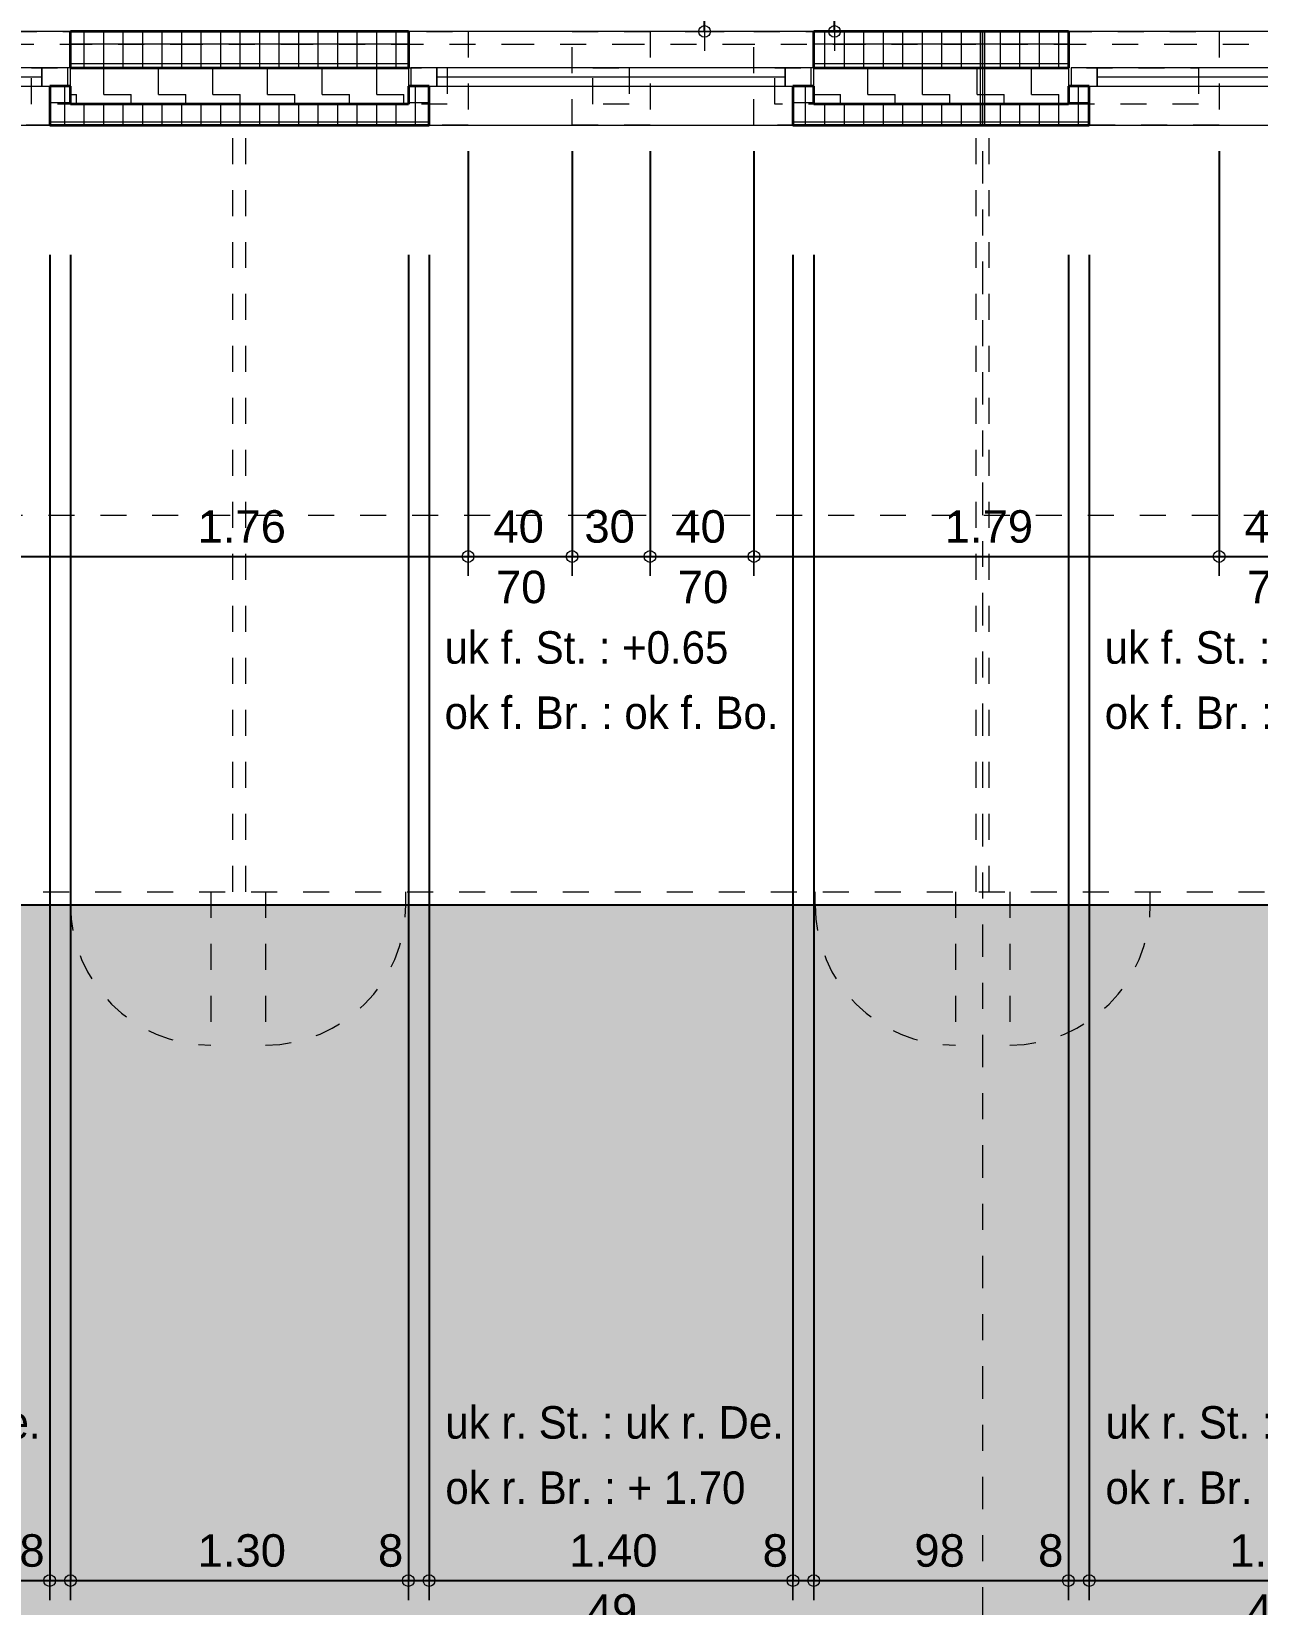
# Model space of a CAD drawing. Header units: metres. Extents: x -117 to -12, y 122 to 163.
# Drawn here: x -63.8 to -59.09, y 129.75 to 135.8 of the extents above; entities that cross this region are included whole.
import ezdxf

# ---------------------------------------------------------------- set-up
doc = ezdxf.new("R2010")
doc.units = ezdxf.units.M
doc.header["$PDMODE"] = 65
for name, pattern in [('AUSGEZOGEN', [0]), ('GETRENNT2_S10', [0.255, 0.125, -0.065, 0, -0.065]), ('PHANTOM2_S8', [0.13, 0.05, -0.04, 0, -0.04]), ('PUNKT2_S9', [0.175, 0.075, -0.05, 0, -0.05]), ('STRICHLINIE2_S3', [0.125, 0.075, -0.05]), ('STRICHLINIE_S4', [0.165, 0.125, -0.04]), ('VERDECKT2_S2', [0.09, 0.05, -0.04])]:
    doc.linetypes.add(name, pattern=pattern)
doc.layers.add('XR$1$_3807', color=7, linetype='Continuous')
for name, color, linetype, lineweight in [('XR$1$Bauachsen_grob', 7, 'GETRENNT2_S10', 13), ('XR$1$Bauherr', 203, 'VERDECKT2_S2', 13), ('XR$1$Beton_verdeckt_vorne', 7, 'STRICHLINIE2_S3', 13), ('XR$1$Daemmung', 7, 'AUSGEZOGEN', 18), ('XR$1$Fenster', 7, 'AUSGEZOGEN', 18), ('XR$1$Fensterbruestung', 7, 'AUSGEZOGEN', 25), ('XR$1$Gartenanlagen', 117, 'STRICHLINIE_S4', 13), ('XR$1$Hilfskonstruktion', 5, 'VERDECKT2_S2', 13), ('XR$1$Strasse__Wege', 117, 'AUSGEZOGEN', 25), ('XR$1$Text_Koten', 7, 'AUSGEZOGEN', 25), ('XR$1$Wand_Fertigelement', 7, 'AUSGEZOGEN', 35), ('XR$1$Werkplan-_Ausfuehrungsmasse', 7, 'AUSGEZOGEN', 13)]:
    doc.layers.add(name, color=color, linetype=linetype, lineweight=lineweight)
doc.styles.add('ARIAL', font='ARIAL.TTF')
doc.dimstyles.new('_DIMSTYLE_10', dxfattribs={"dimtxt": 0.125, "dimasz": 0.15, "dimexe": 0, "dimexo": 0, "dimgap": 0.0625, "dimtad": 2, "dimdec": 1, "dimlfac": 100, "dimrnd": 0.5, "dimzin": 4, "dimdsep": 46, "dimtxsty": 'ARIAL', "dimblk1": 'ALL_ML_KREIS', "dimblk2": 'ALL_ML_KREIS', "dimsah": 1, "dimcen": 0, "dimclrd": 256, "dimclre": 256, "dimclrt": 256, "dimadec": 0, "dimazin": 0, "dimtfac": 1, "dimtdec": 0, "dimtix": 1, "dimtmove": 2, "dimatfit": 3, "dimfxl": 0, "dimtvp": 1.2, "dimtzin": 0, "dimlwd": 0, "dimlwe": -1, "dimarcsym": 0})
doc.dimstyles.new('_DIMSTYLE_12', dxfattribs={"dimtxt": 0.125, "dimasz": 0.15, "dimexe": 0, "dimexo": 0, "dimgap": 0.0625, "dimtad": 2, "dimrnd": 0.005, "dimzin": 4, "dimdsep": 46, "dimtxsty": 'ARIAL', "dimblk1": 'ALL_ML_KREIS', "dimblk2": 'ALL_ML_KREIS', "dimsah": 1, "dimcen": 0, "dimclrd": 256, "dimclre": 256, "dimclrt": 256, "dimadec": 0, "dimazin": 0, "dimtfac": 1, "dimtdec": 0, "dimtix": 1, "dimtmove": 2, "dimatfit": 3, "dimfxl": 0, "dimtzin": 0, "dimlwd": 0, "dimlwe": -1, "dimarcsym": 0})
doc.dimstyles.new('_DIMSTYLE_14', dxfattribs={"dimtxt": 0.125, "dimasz": 0.15, "dimexe": 0, "dimexo": 0, "dimgap": 0.0625, "dimtad": 2, "dimdec": 1, "dimlfac": 100, "dimrnd": 0.5, "dimzin": 4, "dimdsep": 46, "dimtxsty": 'ARIAL', "dimblk1": 'ALL_ML_KREIS', "dimblk2": 'ALL_ML_KREIS', "dimsah": 1, "dimcen": 0, "dimclrd": 256, "dimclre": 256, "dimclrt": 256, "dimadec": 0, "dimazin": 0, "dimtfac": 1, "dimtdec": 0, "dimtix": 1, "dimtmove": 2, "dimatfit": 3, "dimfxl": 0, "dimtzin": 0, "dimlwd": 0, "dimlwe": -1, "dimarcsym": 0})
pattern_1 = [(0, (0, 0), (0, 0.075), []), (90, (0, 0), (-0.075, 5e-18), [])]
pattern_2 = [(0, (0.21, 0.21), (0.105, 0.105), [0.105, -0.105]), (90, (0.21, 0.21), (-0.105, 0.105), [0.105, -0.105])]

# ---------------------------------------------------------------- blocks, each defined once
blk = doc.blocks.new('COMPLEXOBJECT_2')
at = {"layer": 'XR$1$Bauherr', "linetype": 'PHANTOM2_S8'}
blk.add_line((-72.1382, 133.9371), (-28.4581, 133.9371), dxfattribs=at)
blk = doc.blocks.new('COMPLEXOBJECT_3')
at = {"layer": 'XR$1$Bauherr'}
for p, q in [((-63.0281, 132.488), (-63.0281, 135.438)), ((-62.9781, 132.488), (-62.9781, 135.438)), ((-60.1681, 132.488), (-60.1681, 135.438)), ((-60.1181, 132.488), (-60.1181, 135.438)), ((-71.5581, 132.488), (-31.5681, 132.488)), ((-63.6531, 132.438), (-63.6531, 132.488)), ((-63.1131, 132.488), (-63.1131, 131.898)), ((-62.9031, 132.488), (-62.9031, 131.898)), ((-62.3631, 132.438), (-62.3631, 132.488)), ((-60.7881, 132.438), (-60.7881, 132.488)), ((-60.2481, 132.488), (-60.2481, 131.898)), ((-60.0381, 132.488), (-60.0381, 131.898)), ((-59.4981, 132.438), (-59.4981, 132.488)), ((-71.6081, 132.438), (-31.5181, 132.438))]:
    blk.add_line(p, q, dxfattribs=at)
for centre, start, end in [((-63.1131, 132.438), 180, 270), ((-62.9031, 132.438), 270, 0), ((-60.2481, 132.438), 180, 270), ((-60.0381, 132.438), 270, 0)]:
    blk.add_arc(centre, 0.54, start, end, dxfattribs=at)
blk = doc.blocks.new('ALL_ML_KREIS')
at = {"color": 0, "linetype": 'ByBlock', "lineweight": -2}
for p, q in [((0, -0.5), (0, 0.5)), ((-1, 0), (0.5, 0))]:
    blk.add_line(p, q, dxfattribs=at)
blk.add_circle((0, 0), 0.15, dxfattribs=at)
blk = doc.blocks.new('*D162')
at = {"layer": 'DEFPOINTS'}
for p in [(-60.2131, 138.868), (-61.2131, 135.798), (-60.2131, 135.798)]:
    blk.add_point(p, dxfattribs=at)
at = {"layer": 'XR$1$Werkplan-_Ausfuehrungsmasse', "lineweight": -2}
for p, q in [((-62.8331, 138.868), (-61.2131, 138.868)), ((-61.2131, 135.798), (-61.2131, 138.868)), ((-61.2131, 135.798), (-61.2131, 135.798))]:
    blk.add_line(p, q, dxfattribs=at)
at = {"layer": 'XR$1$Werkplan-_Ausfuehrungsmasse', "xscale": 0.15, "yscale": 0.15, "zscale": 0.15}
for p, rotation in [((-61.2131, 138.868), 90), ((-61.2131, 135.798), 270)]:
    blk.add_blockref('ALL_ML_KREIS', p, dxfattribs=dict(at, rotation=rotation))
at = {"layer": 'XR$1$Werkplan-_Ausfuehrungsmasse', "insert": (-61.3278, 137.3421), "char_height": 0.125, "width": 0.5, "attachment_point": 5, "rotation": 90, "style": 'ARIAL'}
blk.add_mtext('\\A1;{\\A1;{3.07\\H0.082500;\\S^ ;}}', dxfattribs=at)
blk = doc.blocks.new('*D165')
at = {"layer": 'DEFPOINTS'}
for p in [(-60.2131, 139.098), (-60.7131, 135.798), (-60.2131, 135.798)]:
    blk.add_point(p, dxfattribs=at)
at = {"layer": 'XR$1$Werkplan-_Ausfuehrungsmasse', "lineweight": -2}
for p, q in [((-60.3131, 139.098), (-60.7131, 139.098)), ((-60.7131, 135.798), (-60.7131, 139.098)), ((-60.7131, 135.798), (-60.7131, 135.798))]:
    blk.add_line(p, q, dxfattribs=at)
at = {"layer": 'XR$1$Werkplan-_Ausfuehrungsmasse', "xscale": 0.15, "yscale": 0.15, "zscale": 0.15}
for p, rotation in [((-60.7131, 139.098), 90), ((-60.7131, 135.798), 270)]:
    blk.add_blockref('ALL_ML_KREIS', p, dxfattribs=dict(at, rotation=rotation))
at = {"layer": 'XR$1$Werkplan-_Ausfuehrungsmasse', "insert": (-60.8278, 137.4573), "char_height": 0.125, "width": 0.5, "attachment_point": 5, "rotation": 90, "style": 'ARIAL'}
blk.add_mtext('\\A1;{\\A1;{3.30\\H0.082500;\\S^ ;}}', dxfattribs=at)
blk = doc.blocks.new('COMPLEXOBJECT_16')
at = {"layer": 'XR$1$Beton_verdeckt_vorne'}
for p, q in [((-63.8831, 135.798), (-62.1231, 135.798)), ((-62.1231, 135.798), (-62.1231, 135.438)), ((-61.7231, 135.798), (-61.4231, 135.798)), ((-61.7231, 135.438), (-61.7231, 135.798)), ((-61.4231, 135.798), (-61.4231, 135.438)), ((-61.0231, 135.798), (-59.2331, 135.798)), ((-61.0231, 135.438), (-61.0231, 135.798)), ((-59.2331, 135.798), (-59.2331, 135.438)), ((-63.8031, 135.658), (-62.2031, 135.658)), ((-63.8031, 135.518), (-63.8031, 135.658)), ((-62.2031, 135.658), (-62.2031, 135.518)), ((-61.6431, 135.658), (-61.5031, 135.658)), ((-61.6431, 135.518), (-61.6431, 135.658)), ((-61.5031, 135.658), (-61.5031, 135.518)), ((-60.9431, 135.658), (-59.3131, 135.658)), ((-60.9431, 135.518), (-60.9431, 135.658)), ((-59.3131, 135.658), (-59.3131, 135.518)), ((-62.2031, 135.518), (-63.8031, 135.518)), ((-61.5031, 135.518), (-61.6431, 135.518)), ((-59.3131, 135.518), (-60.9431, 135.518)), ((-62.1231, 135.438), (-63.8831, 135.438)), ((-61.4231, 135.438), (-61.7231, 135.438)), ((-59.2331, 135.438), (-61.0231, 135.438))]:
    blk.add_line(p, q, dxfattribs=at)
blk = doc.blocks.new('*D266')
at = {"layer": 'DEFPOINTS'}
for p in [(-77.1306, 135.438), (-19.9881, 130.838), (-77.1306, 128.038)]:
    blk.add_point(p, dxfattribs=at)
at = {"layer": 'XR$1$Werkplan-_Ausfuehrungsmasse', "lineweight": -2}
for p, q in [((-77.1306, 128.638), (-77.1306, 128.038)), ((-19.9881, 128.638), (-19.9881, 128.038)), ((-77.1306, 128.038), (-19.9881, 128.038))]:
    blk.add_line(p, q, dxfattribs=at)
at = {"layer": 'XR$1$Werkplan-_Ausfuehrungsmasse', "xscale": 0.15, "yscale": 0.15, "zscale": 0.15, "rotation": 180}
blk.add_blockref('ALL_ML_KREIS', (-77.1306, 128.038), dxfattribs=at)
at = {"layer": 'XR$1$Werkplan-_Ausfuehrungsmasse', "xscale": 0.15, "yscale": 0.15, "zscale": 0.15}
blk.add_blockref('ALL_ML_KREIS', (-19.9881, 128.038), dxfattribs=at)
at = {"layer": 'XR$1$Werkplan-_Ausfuehrungsmasse', "insert": (-48.5549, 128.1527), "char_height": 0.125, "width": 0.625, "attachment_point": 5, "style": 'ARIAL'}
blk.add_mtext('\\A1;{\\A1;{57.14\\H0.082500;\\S^ ;}}', dxfattribs=at)
blk = doc.blocks.new('*D268')
at = {"layer": 'DEFPOINTS'}
for p in [(-77.1306, 135.438), (-28.4581, 130.838), (-77.1306, 128.638)]:
    blk.add_point(p, dxfattribs=at)
at = {"layer": 'XR$1$Werkplan-_Ausfuehrungsmasse', "lineweight": -2}
for p, q in [((-77.1306, 129.838), (-77.1306, 128.638)), ((-28.4581, 129.838), (-28.4581, 128.638)), ((-77.1306, 128.638), (-28.4581, 128.638))]:
    blk.add_line(p, q, dxfattribs=at)
at = {"layer": 'XR$1$Werkplan-_Ausfuehrungsmasse', "xscale": 0.15, "yscale": 0.15, "zscale": 0.15, "rotation": 180}
blk.add_blockref('ALL_ML_KREIS', (-77.1306, 128.638), dxfattribs=at)
at = {"layer": 'XR$1$Werkplan-_Ausfuehrungsmasse', "xscale": 0.15, "yscale": 0.15, "zscale": 0.15}
blk.add_blockref('ALL_ML_KREIS', (-28.4581, 128.638), dxfattribs=at)
at = {"layer": 'XR$1$Werkplan-_Ausfuehrungsmasse', "insert": (-52.7901, 128.7527), "char_height": 0.125, "width": 0.625, "attachment_point": 5, "style": 'ARIAL'}
blk.add_mtext('\\A1;{\\A1;{48.67\\H0.082500;\\S^ ;}}', dxfattribs=at)
blk = doc.blocks.new('COMPLEXOBJECT_20')
at = {"layer": 'XR$1$Bauachsen_grob', "color": 8}
for p, q in [((-60.1431, 126.7126), (-60.1431, 153.848)), ((-60.1431, 126.7126), (-60.1431, 153.848)), ((-14.2693, 135.748), (-86.2481, 135.748))]:
    blk.add_line(p, q, dxfattribs=at)
blk = doc.blocks.new('Fenster_$F1')
at = {"layer": 'XR$1$_3807', "color": 7, "linetype": 'AUSGEZOGEN', "lineweight": 13}
blk.add_line((0.11, 0.035), (1.45, 0.035), dxfattribs=at)
for points in [[(0.01, 0), (0.11, 0), (0.11, 0.07), (0.01, 0.07), (0.01, 0)], [(0.11, 0), (1.45, 0), (1.45, 0.07), (0.11, 0.07), (0.11, 0)], [(1.45, 0), (1.55, 0), (1.55, 0.07), (1.45, 0.07), (1.45, 0)]]:
    blk.add_lwpolyline(points, close=True, dxfattribs=at)
blk = doc.blocks.new('*D762')
at = {"layer": 'DEFPOINTS'}
for p in [(-63.8831, 135.438), (-62.1231, 135.438), (-63.8831, 133.778)]:
    blk.add_point(p, dxfattribs=at)
at = {"layer": 'XR$1$Werkplan-_Ausfuehrungsmasse', "lineweight": -2}
for p, q in [((-63.8831, 135.338), (-63.8831, 133.778)), ((-62.1231, 135.338), (-62.1231, 133.778)), ((-63.8831, 133.778), (-62.1231, 133.778))]:
    blk.add_line(p, q, dxfattribs=at)
at = {"layer": 'XR$1$Werkplan-_Ausfuehrungsmasse', "xscale": 0.15, "yscale": 0.15, "zscale": 0.15, "rotation": 180}
blk.add_blockref('ALL_ML_KREIS', (-63.8831, 133.778), dxfattribs=at)
at = {"layer": 'XR$1$Werkplan-_Ausfuehrungsmasse', "xscale": 0.15, "yscale": 0.15, "zscale": 0.15}
blk.add_blockref('ALL_ML_KREIS', (-62.1231, 133.778), dxfattribs=at)
at = {"layer": 'XR$1$Werkplan-_Ausfuehrungsmasse', "insert": (-62.994, 133.8927), "char_height": 0.125, "width": 0.5, "attachment_point": 5, "style": 'ARIAL'}
blk.add_mtext('\\A1;{\\A1;{1.76\\H0.082500;\\S^ ;}}', dxfattribs=at)
blk = doc.blocks.new('*D763')
at = {"layer": 'DEFPOINTS'}
for p in [(-62.1231, 135.438), (-61.7231, 135.438), (-62.1231, 133.778)]:
    blk.add_point(p, dxfattribs=at)
at = {"layer": 'XR$1$Werkplan-_Ausfuehrungsmasse', "lineweight": -2}
for p, q in [((-62.1231, 135.338), (-62.1231, 133.778)), ((-61.7231, 135.338), (-61.7231, 133.778)), ((-62.1231, 133.778), (-61.7231, 133.778))]:
    blk.add_line(p, q, dxfattribs=at)
at = {"layer": 'XR$1$Werkplan-_Ausfuehrungsmasse', "xscale": 0.15, "yscale": 0.15, "zscale": 0.15, "rotation": 180}
blk.add_blockref('ALL_ML_KREIS', (-62.1231, 133.778), dxfattribs=at)
at = {"layer": 'XR$1$Werkplan-_Ausfuehrungsmasse', "xscale": 0.15, "yscale": 0.15, "zscale": 0.15}
blk.add_blockref('ALL_ML_KREIS', (-61.7231, 133.778), dxfattribs=at)
at = {"layer": 'XR$1$Werkplan-_Ausfuehrungsmasse', "insert": (-61.9286, 133.8927), "char_height": 0.125, "width": 0.5, "attachment_point": 5, "style": 'ARIAL'}
blk.add_mtext('\\A1;{\\A1;{40\\H0.082500;\\S^ ;}}', dxfattribs=at)
at = {"layer": 'XR$1$Werkplan-_Ausfuehrungsmasse', "insert": (-62.0161, 133.7233), "char_height": 0.125, "width": 0.00625, "attachment_point": 1, "line_spacing_factor": 0.60241, "style": 'ARIAL'}
blk.add_mtext('\\A1;{70\\H0.082500;\\S^ ;}', dxfattribs=at)
blk = doc.blocks.new('*D764')
at = {"layer": 'DEFPOINTS'}
for p in [(-61.7231, 135.438), (-61.4231, 135.438), (-61.7231, 133.778)]:
    blk.add_point(p, dxfattribs=at)
at = {"layer": 'XR$1$Werkplan-_Ausfuehrungsmasse', "lineweight": -2}
for p, q in [((-61.7231, 135.338), (-61.7231, 133.778)), ((-61.4231, 135.338), (-61.4231, 133.778)), ((-61.7231, 133.778), (-61.4231, 133.778))]:
    blk.add_line(p, q, dxfattribs=at)
at = {"layer": 'XR$1$Werkplan-_Ausfuehrungsmasse', "xscale": 0.15, "yscale": 0.15, "zscale": 0.15, "rotation": 180}
blk.add_blockref('ALL_ML_KREIS', (-61.7231, 133.778), dxfattribs=at)
at = {"layer": 'XR$1$Werkplan-_Ausfuehrungsmasse', "xscale": 0.15, "yscale": 0.15, "zscale": 0.15}
blk.add_blockref('ALL_ML_KREIS', (-61.4231, 133.778), dxfattribs=at)
at = {"layer": 'XR$1$Werkplan-_Ausfuehrungsmasse', "insert": (-61.5786, 133.8928), "char_height": 0.125, "width": 0.5, "attachment_point": 5, "style": 'ARIAL'}
blk.add_mtext('\\A1;{\\A1;{30\\H0.082500;\\S^ ;}}', dxfattribs=at)
blk = doc.blocks.new('*D765')
at = {"layer": 'DEFPOINTS'}
for p in [(-61.4231, 135.438), (-61.0231, 135.438), (-61.4231, 133.778)]:
    blk.add_point(p, dxfattribs=at)
at = {"layer": 'XR$1$Werkplan-_Ausfuehrungsmasse', "lineweight": -2}
for p, q in [((-61.4231, 135.338), (-61.4231, 133.778)), ((-61.0231, 135.338), (-61.0231, 133.778)), ((-61.4231, 133.778), (-61.0231, 133.778))]:
    blk.add_line(p, q, dxfattribs=at)
at = {"layer": 'XR$1$Werkplan-_Ausfuehrungsmasse', "xscale": 0.15, "yscale": 0.15, "zscale": 0.15, "rotation": 180}
blk.add_blockref('ALL_ML_KREIS', (-61.4231, 133.778), dxfattribs=at)
at = {"layer": 'XR$1$Werkplan-_Ausfuehrungsmasse', "xscale": 0.15, "yscale": 0.15, "zscale": 0.15}
blk.add_blockref('ALL_ML_KREIS', (-61.0231, 133.778), dxfattribs=at)
at = {"layer": 'XR$1$Werkplan-_Ausfuehrungsmasse', "insert": (-61.2286, 133.8927), "char_height": 0.125, "width": 0.5, "attachment_point": 5, "style": 'ARIAL'}
blk.add_mtext('\\A1;{\\A1;{40\\H0.082500;\\S^ ;}}', dxfattribs=at)
at = {"layer": 'XR$1$Werkplan-_Ausfuehrungsmasse', "insert": (-61.3161, 133.7233), "char_height": 0.125, "width": 0.00625, "attachment_point": 1, "line_spacing_factor": 0.60241, "style": 'ARIAL'}
blk.add_mtext('\\A1;{70\\H0.082500;\\S^ ;}', dxfattribs=at)
blk = doc.blocks.new('*D766')
at = {"layer": 'DEFPOINTS'}
for p in [(-61.0231, 135.438), (-59.2331, 135.438), (-61.0231, 133.778)]:
    blk.add_point(p, dxfattribs=at)
at = {"layer": 'XR$1$Werkplan-_Ausfuehrungsmasse', "lineweight": -2}
for p, q in [((-61.0231, 135.338), (-61.0231, 133.778)), ((-59.2331, 135.338), (-59.2331, 133.778)), ((-61.0231, 133.778), (-59.2331, 133.778))]:
    blk.add_line(p, q, dxfattribs=at)
at = {"layer": 'XR$1$Werkplan-_Ausfuehrungsmasse', "xscale": 0.15, "yscale": 0.15, "zscale": 0.15, "rotation": 180}
blk.add_blockref('ALL_ML_KREIS', (-61.0231, 133.778), dxfattribs=at)
at = {"layer": 'XR$1$Werkplan-_Ausfuehrungsmasse', "xscale": 0.15, "yscale": 0.15, "zscale": 0.15}
blk.add_blockref('ALL_ML_KREIS', (-59.2331, 133.778), dxfattribs=at)
at = {"layer": 'XR$1$Werkplan-_Ausfuehrungsmasse', "insert": (-60.1192, 133.8927), "char_height": 0.125, "width": 0.5, "attachment_point": 5, "style": 'ARIAL'}
blk.add_mtext('\\A1;{\\A1;{1.79\\H0.082500;\\S^ ;}}', dxfattribs=at)
blk = doc.blocks.new('*D767')
at = {"layer": 'DEFPOINTS'}
for p in [(-59.2331, 135.438), (-58.8331, 135.438), (-59.2331, 133.778)]:
    blk.add_point(p, dxfattribs=at)
at = {"layer": 'XR$1$Werkplan-_Ausfuehrungsmasse', "lineweight": -2}
for p, q in [((-59.2331, 135.338), (-59.2331, 133.778)), ((-58.8331, 135.338), (-58.8331, 133.778)), ((-59.2331, 133.778), (-58.8331, 133.778))]:
    blk.add_line(p, q, dxfattribs=at)
at = {"layer": 'XR$1$Werkplan-_Ausfuehrungsmasse', "xscale": 0.15, "yscale": 0.15, "zscale": 0.15, "rotation": 180}
blk.add_blockref('ALL_ML_KREIS', (-59.2331, 133.778), dxfattribs=at)
at = {"layer": 'XR$1$Werkplan-_Ausfuehrungsmasse', "xscale": 0.15, "yscale": 0.15, "zscale": 0.15}
blk.add_blockref('ALL_ML_KREIS', (-58.8331, 133.778), dxfattribs=at)
at = {"layer": 'XR$1$Werkplan-_Ausfuehrungsmasse', "insert": (-59.0386, 133.8927), "char_height": 0.125, "width": 0.5, "attachment_point": 5, "style": 'ARIAL'}
blk.add_mtext('\\A1;{\\A1;{40\\H0.082500;\\S^ ;}}', dxfattribs=at)
at = {"layer": 'XR$1$Werkplan-_Ausfuehrungsmasse', "insert": (-59.1261, 133.7233), "char_height": 0.125, "width": 0.00625, "attachment_point": 1, "line_spacing_factor": 0.60241, "style": 'ARIAL'}
blk.add_mtext('\\A1;{70\\H0.082500;\\S^ ;}', dxfattribs=at)
blk = doc.blocks.new('*D821')
at = {"layer": 'DEFPOINTS'}
for p in [(-65.1331, 135.438), (-63.7331, 135.438), (-65.1331, 129.838)]:
    blk.add_point(p, dxfattribs=at)
at = {"layer": 'XR$1$Werkplan-_Ausfuehrungsmasse', "lineweight": -2}
for p, q in [((-65.1331, 134.938), (-65.1331, 129.838)), ((-63.7331, 134.938), (-63.7331, 129.838)), ((-65.1331, 129.838), (-63.7331, 129.838))]:
    blk.add_line(p, q, dxfattribs=at)
at = {"layer": 'XR$1$Werkplan-_Ausfuehrungsmasse', "xscale": 0.15, "yscale": 0.15, "zscale": 0.15, "rotation": 180}
blk.add_blockref('ALL_ML_KREIS', (-65.1331, 129.838), dxfattribs=at)
at = {"layer": 'XR$1$Werkplan-_Ausfuehrungsmasse', "xscale": 0.15, "yscale": 0.15, "zscale": 0.15}
blk.add_blockref('ALL_ML_KREIS', (-63.7331, 129.838), dxfattribs=at)
at = {"layer": 'XR$1$Werkplan-_Ausfuehrungsmasse', "insert": (-64.4239, 129.9527), "char_height": 0.125, "width": 0.5, "attachment_point": 5, "style": 'ARIAL'}
blk.add_mtext('\\A1;{\\A1;{1.40\\H0.082500;\\S^ ;}}', dxfattribs=at)
at = {"layer": 'XR$1$Werkplan-_Ausfuehrungsmasse', "insert": (-64.5264, 129.7854), "char_height": 0.125, "width": 0.00625, "attachment_point": 1, "line_spacing_factor": 0.60241, "style": 'ARIAL'}
blk.add_mtext('\\A1;{49\\H0.082500;\\S^ ;}', dxfattribs=at)
blk = doc.blocks.new('*D822')
at = {"layer": 'DEFPOINTS'}
for p in [(-63.6531, 135.518), (-63.7331, 135.438), (-63.7331, 129.838)]:
    blk.add_point(p, dxfattribs=at)
at = {"layer": 'XR$1$Werkplan-_Ausfuehrungsmasse', "lineweight": -2}
for p, q in [((-63.7331, 134.938), (-63.7331, 129.838)), ((-63.6531, 134.938), (-63.6531, 129.838)), ((-63.7331, 129.838), (-63.6531, 129.838))]:
    blk.add_line(p, q, dxfattribs=at)
at = {"layer": 'XR$1$Werkplan-_Ausfuehrungsmasse', "xscale": 0.15, "yscale": 0.15, "zscale": 0.15, "rotation": 180}
blk.add_blockref('ALL_ML_KREIS', (-63.7331, 129.838), dxfattribs=at)
at = {"layer": 'XR$1$Werkplan-_Ausfuehrungsmasse', "xscale": 0.15, "yscale": 0.15, "zscale": 0.15}
blk.add_blockref('ALL_ML_KREIS', (-63.6531, 129.838), dxfattribs=at)
at = {"layer": 'XR$1$Werkplan-_Ausfuehrungsmasse', "insert": (-63.8013, 129.9527), "char_height": 0.125, "width": 0.375, "attachment_point": 5, "style": 'ARIAL'}
blk.add_mtext('\\A1;{\\A1;{8\\H0.082500;\\S^ ;}}', dxfattribs=at)
blk = doc.blocks.new('*D823')
at = {"layer": 'DEFPOINTS'}
for p in [(-63.6531, 135.518), (-62.3531, 135.518), (-63.6531, 129.838)]:
    blk.add_point(p, dxfattribs=at)
at = {"layer": 'XR$1$Werkplan-_Ausfuehrungsmasse', "lineweight": -2}
for p, q in [((-63.6531, 134.938), (-63.6531, 129.838)), ((-62.3531, 134.938), (-62.3531, 129.838)), ((-63.6531, 129.838), (-62.3531, 129.838))]:
    blk.add_line(p, q, dxfattribs=at)
at = {"layer": 'XR$1$Werkplan-_Ausfuehrungsmasse', "xscale": 0.15, "yscale": 0.15, "zscale": 0.15, "rotation": 180}
blk.add_blockref('ALL_ML_KREIS', (-63.6531, 129.838), dxfattribs=at)
at = {"layer": 'XR$1$Werkplan-_Ausfuehrungsmasse', "xscale": 0.15, "yscale": 0.15, "zscale": 0.15}
blk.add_blockref('ALL_ML_KREIS', (-62.3531, 129.838), dxfattribs=at)
at = {"layer": 'XR$1$Werkplan-_Ausfuehrungsmasse', "insert": (-62.9939, 129.9528), "char_height": 0.125, "width": 0.5, "attachment_point": 5, "style": 'ARIAL'}
blk.add_mtext('\\A1;{\\A1;{1.30\\H0.082500;\\S^ ;}}', dxfattribs=at)
blk = doc.blocks.new('*D824')
at = {"layer": 'DEFPOINTS'}
for p in [(-62.3531, 135.518), (-62.2731, 135.438), (-62.3531, 129.838)]:
    blk.add_point(p, dxfattribs=at)
at = {"layer": 'XR$1$Werkplan-_Ausfuehrungsmasse', "lineweight": -2}
for p, q in [((-62.3531, 134.938), (-62.3531, 129.838)), ((-62.2731, 134.938), (-62.2731, 129.838)), ((-62.3531, 129.838), (-62.2731, 129.838))]:
    blk.add_line(p, q, dxfattribs=at)
at = {"layer": 'XR$1$Werkplan-_Ausfuehrungsmasse', "xscale": 0.15, "yscale": 0.15, "zscale": 0.15, "rotation": 180}
blk.add_blockref('ALL_ML_KREIS', (-62.3531, 129.838), dxfattribs=at)
at = {"layer": 'XR$1$Werkplan-_Ausfuehrungsmasse', "xscale": 0.15, "yscale": 0.15, "zscale": 0.15}
blk.add_blockref('ALL_ML_KREIS', (-62.2731, 129.838), dxfattribs=at)
at = {"layer": 'XR$1$Werkplan-_Ausfuehrungsmasse', "insert": (-62.4213, 129.9527), "char_height": 0.125, "width": 0.375, "attachment_point": 5, "style": 'ARIAL'}
blk.add_mtext('\\A1;{\\A1;{8\\H0.082500;\\S^ ;}}', dxfattribs=at)
blk = doc.blocks.new('*D825')
at = {"layer": 'DEFPOINTS'}
for p in [(-62.2731, 135.438), (-60.8731, 135.438), (-62.2731, 129.838)]:
    blk.add_point(p, dxfattribs=at)
at = {"layer": 'XR$1$Werkplan-_Ausfuehrungsmasse', "lineweight": -2}
for p, q in [((-62.2731, 134.938), (-62.2731, 129.838)), ((-60.8731, 134.938), (-60.8731, 129.838)), ((-62.2731, 129.838), (-60.8731, 129.838))]:
    blk.add_line(p, q, dxfattribs=at)
at = {"layer": 'XR$1$Werkplan-_Ausfuehrungsmasse', "xscale": 0.15, "yscale": 0.15, "zscale": 0.15, "rotation": 180}
blk.add_blockref('ALL_ML_KREIS', (-62.2731, 129.838), dxfattribs=at)
at = {"layer": 'XR$1$Werkplan-_Ausfuehrungsmasse', "xscale": 0.15, "yscale": 0.15, "zscale": 0.15}
blk.add_blockref('ALL_ML_KREIS', (-60.8731, 129.838), dxfattribs=at)
at = {"layer": 'XR$1$Werkplan-_Ausfuehrungsmasse', "insert": (-61.5639, 129.9527), "char_height": 0.125, "width": 0.5, "attachment_point": 5, "style": 'ARIAL'}
blk.add_mtext('\\A1;{\\A1;{1.40\\H0.082500;\\S^ ;}}', dxfattribs=at)
at = {"layer": 'XR$1$Werkplan-_Ausfuehrungsmasse', "insert": (-61.6664, 129.7854), "char_height": 0.125, "width": 0.00625, "attachment_point": 1, "line_spacing_factor": 0.60241, "style": 'ARIAL'}
blk.add_mtext('\\A1;{49\\H0.082500;\\S^ ;}', dxfattribs=at)
blk = doc.blocks.new('*D826')
at = {"layer": 'DEFPOINTS'}
for p in [(-60.7931, 135.518), (-60.8731, 135.438), (-60.8731, 129.838)]:
    blk.add_point(p, dxfattribs=at)
at = {"layer": 'XR$1$Werkplan-_Ausfuehrungsmasse', "lineweight": -2}
for p, q in [((-60.8731, 134.938), (-60.8731, 129.838)), ((-60.7931, 134.938), (-60.7931, 129.838)), ((-60.8731, 129.838), (-60.7931, 129.838))]:
    blk.add_line(p, q, dxfattribs=at)
at = {"layer": 'XR$1$Werkplan-_Ausfuehrungsmasse', "xscale": 0.15, "yscale": 0.15, "zscale": 0.15, "rotation": 180}
blk.add_blockref('ALL_ML_KREIS', (-60.8731, 129.838), dxfattribs=at)
at = {"layer": 'XR$1$Werkplan-_Ausfuehrungsmasse', "xscale": 0.15, "yscale": 0.15, "zscale": 0.15}
blk.add_blockref('ALL_ML_KREIS', (-60.7931, 129.838), dxfattribs=at)
at = {"layer": 'XR$1$Werkplan-_Ausfuehrungsmasse', "insert": (-60.9413, 129.9527), "char_height": 0.125, "width": 0.375, "attachment_point": 5, "style": 'ARIAL'}
blk.add_mtext('\\A1;{\\A1;{8\\H0.082500;\\S^ ;}}', dxfattribs=at)
blk = doc.blocks.new('*D827')
at = {"layer": 'DEFPOINTS'}
for p in [(-60.7931, 135.518), (-59.8131, 135.518), (-60.7931, 129.838)]:
    blk.add_point(p, dxfattribs=at)
at = {"layer": 'XR$1$Werkplan-_Ausfuehrungsmasse', "lineweight": -2}
for p, q in [((-60.7931, 134.938), (-60.7931, 129.838)), ((-59.8131, 134.938), (-59.8131, 129.838)), ((-60.7931, 129.838), (-59.8131, 129.838))]:
    blk.add_line(p, q, dxfattribs=at)
at = {"layer": 'XR$1$Werkplan-_Ausfuehrungsmasse', "xscale": 0.15, "yscale": 0.15, "zscale": 0.15, "rotation": 180}
blk.add_blockref('ALL_ML_KREIS', (-60.7931, 129.838), dxfattribs=at)
at = {"layer": 'XR$1$Werkplan-_Ausfuehrungsmasse', "xscale": 0.15, "yscale": 0.15, "zscale": 0.15}
blk.add_blockref('ALL_ML_KREIS', (-59.8131, 129.838), dxfattribs=at)
at = {"layer": 'XR$1$Werkplan-_Ausfuehrungsmasse', "insert": (-60.3089, 129.9527), "char_height": 0.125, "width": 0.5, "attachment_point": 5, "style": 'ARIAL'}
blk.add_mtext('\\A1;{\\A1;{98\\H0.082500;\\S^ ;}}', dxfattribs=at)
blk = doc.blocks.new('*D828')
at = {"layer": 'DEFPOINTS'}
for p in [(-59.8131, 135.518), (-59.7331, 135.438), (-59.8131, 129.838)]:
    blk.add_point(p, dxfattribs=at)
at = {"layer": 'XR$1$Werkplan-_Ausfuehrungsmasse', "lineweight": -2}
for p, q in [((-59.8131, 134.938), (-59.8131, 129.838)), ((-59.7331, 134.938), (-59.7331, 129.838)), ((-59.8131, 129.838), (-59.7331, 129.838))]:
    blk.add_line(p, q, dxfattribs=at)
at = {"layer": 'XR$1$Werkplan-_Ausfuehrungsmasse', "xscale": 0.15, "yscale": 0.15, "zscale": 0.15, "rotation": 180}
blk.add_blockref('ALL_ML_KREIS', (-59.8131, 129.838), dxfattribs=at)
at = {"layer": 'XR$1$Werkplan-_Ausfuehrungsmasse', "xscale": 0.15, "yscale": 0.15, "zscale": 0.15}
blk.add_blockref('ALL_ML_KREIS', (-59.7331, 129.838), dxfattribs=at)
at = {"layer": 'XR$1$Werkplan-_Ausfuehrungsmasse', "insert": (-59.8813, 129.9527), "char_height": 0.125, "width": 0.375, "attachment_point": 5, "style": 'ARIAL'}
blk.add_mtext('\\A1;{\\A1;{8\\H0.082500;\\S^ ;}}', dxfattribs=at)
blk = doc.blocks.new('*D829')
at = {"layer": 'DEFPOINTS'}
for p in [(-59.7331, 135.438), (-58.3331, 135.438), (-59.7331, 129.838)]:
    blk.add_point(p, dxfattribs=at)
at = {"layer": 'XR$1$Werkplan-_Ausfuehrungsmasse', "lineweight": -2}
for p, q in [((-59.7331, 134.938), (-59.7331, 129.838)), ((-58.3331, 134.938), (-58.3331, 129.838)), ((-59.7331, 129.838), (-58.3331, 129.838))]:
    blk.add_line(p, q, dxfattribs=at)
at = {"layer": 'XR$1$Werkplan-_Ausfuehrungsmasse', "xscale": 0.15, "yscale": 0.15, "zscale": 0.15, "rotation": 180}
blk.add_blockref('ALL_ML_KREIS', (-59.7331, 129.838), dxfattribs=at)
at = {"layer": 'XR$1$Werkplan-_Ausfuehrungsmasse', "xscale": 0.15, "yscale": 0.15, "zscale": 0.15}
blk.add_blockref('ALL_ML_KREIS', (-58.3331, 129.838), dxfattribs=at)
at = {"layer": 'XR$1$Werkplan-_Ausfuehrungsmasse', "insert": (-59.0239, 129.9527), "char_height": 0.125, "width": 0.5, "attachment_point": 5, "style": 'ARIAL'}
blk.add_mtext('\\A1;{\\A1;{1.40\\H0.082500;\\S^ ;}}', dxfattribs=at)
at = {"layer": 'XR$1$Werkplan-_Ausfuehrungsmasse', "insert": (-59.1264, 129.7854), "char_height": 0.125, "width": 0.00625, "attachment_point": 1, "line_spacing_factor": 0.60241, "style": 'ARIAL'}
blk.add_mtext('\\A1;{49\\H0.082500;\\S^ ;}', dxfattribs=at)

msp = doc.modelspace()

# ---------------------------------------------------------------- hatches: boundary and pattern name
at = {"layer": 'XR$1$Daemmung', "lineweight": 13}
h = msp.add_hatch(dxfattribs=at)
h.set_pattern_fill('MUSTER', color=256, scale=0.105, style=0, pattern_type=2)
h.set_pattern_definition(pattern_2)
h.paths.add_polyline_path([(-62.3531, 135.518), (-62.3531, 135.658), (-63.6531, 135.658), (-63.6531, 135.518)], flags=0)
h = msp.add_hatch(dxfattribs=at)
h.set_pattern_fill('MUSTER', color=256, scale=0.105, style=0, pattern_type=2)
h.set_pattern_definition(pattern_2)
h.paths.add_polyline_path([(-60.7931, 135.658), (-60.7931, 135.518), (-59.8131, 135.518), (-59.8131, 135.658)], flags=0)
at = {"layer": 'XR$1$Gartenanlagen', "linetype": 'AUSGEZOGEN', "lineweight": -3}
h = msp.add_hatch(color=254, dxfattribs=at)
h.paths.add_polyline_path([(-28.4581, 146.738), (-28.4581, 149.458), (-28.4581, 149.758), (-30.393, 151.7134), (-32.1607, 149.9457), (-33.9285, 151.7134), (-35.6963, 149.9457), (-37.464, 151.7134), (-39.2318, 149.9457), (-45.449, 156.158), (-71.7431, 156.158), (-71.7431, 146.738)])
h.paths.add_polyline_path([(-80.8054, 151.7796), (-80.8054, 156.158), (-98.7957, 156.158), (-99.026, 156.1587), (-99.026, 156.158), (-99.1625, 156.0402), (-104.6764, 151.253), (-108.8664, 122.9999), (-31.5181, 122.8431), (-31.5181, 132.438), (-71.6081, 132.438), (-71.6081, 135.438), (-72.4331, 135.438), (-72.4331, 135.378), (-73.4331, 135.378), (-73.4331, 135.438), (-80.1306, 135.438), (-80.1306, 143.738), (-75.4451, 143.738), (-75.4451, 151.7796)])
h.paths.add_polyline_path([(-83.0212, 153.948), (-83.0212, 154.448), (-86.9116, 154.448), (-86.9116, 153.948)])
h.paths.add_polyline_path([(-86.9116, 145.648), (-86.9116, 145.148), (-83.0212, 145.148), (-83.0212, 145.648)])
h.paths.add_polyline_path([(-87.8415, 144.748), (-87.8415, 155.348), (-82.6212, 155.348), (-82.6212, 144.748)], flags=16)
at = {"layer": 'XR$1$Wand_Fertigelement', "lineweight": 13}
h = msp.add_hatch(dxfattribs=at)
h.set_pattern_fill('SCHRAFFUR_7', color=256, scale=0.05, style=0, pattern_type=2)
h.set_pattern_definition(pattern_1)
h.paths.add_polyline_path([(-63.6531, 135.798), (-63.6531, 135.658), (-62.3531, 135.658), (-62.3531, 135.798)], flags=0)
h = msp.add_hatch(dxfattribs=at)
h.set_pattern_fill('SCHRAFFUR_7', color=256, scale=0.05, style=0, pattern_type=2)
h.set_pattern_definition(pattern_1)
h.paths.add_polyline_path([(-60.7931, 135.798), (-60.7931, 135.658), (-59.8131, 135.658), (-59.8131, 135.798)], flags=0)
h = msp.add_hatch(dxfattribs=at)
h.set_pattern_fill('SCHRAFFUR_7', color=256, scale=0.05, style=0, pattern_type=2)
h.set_pattern_definition(pattern_1)
h.paths.add_polyline_path([(-63.6531, 135.438), (-63.6531, 135.518), (-63.6531, 135.588), (-63.7331, 135.588), (-63.7331, 135.518), (-63.7331, 135.438)], flags=0)
h = msp.add_hatch(dxfattribs=at)
h.set_pattern_fill('SCHRAFFUR_7', color=256, scale=0.05, style=0, pattern_type=2)
h.set_pattern_definition(pattern_1)
h.paths.add_polyline_path([(-62.2731, 135.438), (-62.2731, 135.518), (-62.2731, 135.588), (-62.3531, 135.588), (-62.3531, 135.518), (-62.3531, 135.438)], flags=0)
h = msp.add_hatch(dxfattribs=at)
h.set_pattern_fill('SCHRAFFUR_7', color=256, scale=0.05, style=0, pattern_type=2)
h.set_pattern_definition(pattern_1)
h.paths.add_polyline_path([(-60.7931, 135.438), (-60.7931, 135.518), (-60.7931, 135.588), (-60.8731, 135.588), (-60.8731, 135.518), (-60.8731, 135.438)], flags=0)
h = msp.add_hatch(dxfattribs=at)
h.set_pattern_fill('SCHRAFFUR_7', color=256, scale=0.05, style=0, pattern_type=2)
h.set_pattern_definition(pattern_1)
h.paths.add_polyline_path([(-59.7331, 135.438), (-59.7331, 135.518), (-59.7331, 135.588), (-59.8131, 135.588), (-59.8131, 135.518), (-59.8131, 135.438)], flags=0)
h = msp.add_hatch(dxfattribs=at)
h.set_pattern_fill('SCHRAFFUR_7', color=256, scale=0.05, style=0, pattern_type=2)
h.set_pattern_definition(pattern_1)
h.paths.add_polyline_path([(-62.3531, 135.438), (-62.3531, 135.518), (-63.6531, 135.518), (-63.6531, 135.438)], flags=0)
h = msp.add_hatch(dxfattribs=at)
h.set_pattern_fill('SCHRAFFUR_7', color=256, scale=0.05, style=0, pattern_type=2)
h.set_pattern_definition(pattern_1)
h.paths.add_polyline_path([(-59.8131, 135.438), (-59.8131, 135.518), (-60.7931, 135.518), (-60.7931, 135.438)], flags=0)

# ---------------------------------------------------------------- linework, layer by layer
at = {"layer": 'XR$1$Daemmung', "color": 5, "linetype": 'PUNKT2_S9', "lineweight": 13}
for p, q in [((-63.6531, 135.658), (-65.2131, 135.658)), ((-63.6531, 135.588), (-63.6531, 135.658)), ((-60.7931, 135.658), (-62.3531, 135.658)), ((-62.3531, 135.658), (-62.3531, 135.588)), ((-60.7931, 135.588), (-60.7931, 135.658)), ((-58.2531, 135.658), (-59.8131, 135.658)), ((-59.8131, 135.658), (-59.8131, 135.588)), ((-65.1331, 135.588), (-63.7331, 135.588)), ((-63.7331, 135.588), (-63.6531, 135.588)), ((-62.3531, 135.588), (-62.2731, 135.588)), ((-62.2731, 135.588), (-60.8731, 135.588)), ((-60.8731, 135.588), (-60.7931, 135.588)), ((-59.8131, 135.588), (-59.7331, 135.588)), ((-59.7331, 135.588), (-58.3331, 135.588))]:
    msp.add_line(p, q, dxfattribs=at)
at = {"layer": 'XR$1$Daemmung'}
for p, q in [((-63.6531, 135.588), (-63.6531, 135.658)), ((-62.3531, 135.658), (-63.6531, 135.658)), ((-62.3531, 135.658), (-62.3531, 135.588)), ((-60.7931, 135.588), (-60.7931, 135.658)), ((-59.8131, 135.658), (-60.7931, 135.658)), ((-59.8131, 135.658), (-59.8131, 135.588)), ((-63.6531, 135.518), (-62.3531, 135.518)), ((-60.7931, 135.518), (-59.8131, 135.518))]:
    msp.add_line(p, q, dxfattribs=at)
at = {"layer": 'XR$1$Fensterbruestung', "color": 7, "linetype": 'AUSGEZOGEN', "lineweight": 13}
for p, q in [((-63.6531, 135.798), (-65.2131, 135.798)), ((-60.7931, 135.798), (-62.3531, 135.798)), ((-58.2531, 135.798), (-59.8131, 135.798)), ((-65.1331, 135.438), (-63.7331, 135.438)), ((-62.2731, 135.438), (-60.8731, 135.438)), ((-59.7331, 135.438), (-58.3331, 135.438))]:
    msp.add_line(p, q, dxfattribs=at)
at = {"layer": 'XR$1$Hilfskonstruktion', "color": 30, "linetype": 'AUSGEZOGEN', "lineweight": 13}
for p, q in [((-60.1511, 135.438), (-60.1511, 135.798)), ((-60.1431, 135.438), (-60.1431, 135.798)), ((-60.1351, 135.438), (-60.1351, 135.798))]:
    msp.add_line(p, q, dxfattribs=at)
at = {"layer": 'XR$1$Strasse__Wege', "color": 7}
msp.add_line((-71.6081, 132.438), (-31.5181, 132.438), dxfattribs=at)
at = {"layer": 'XR$1$Wand_Fertigelement'}
for p, q in [((-63.6531, 135.658), (-63.6531, 135.798)), ((-63.0731, 135.798), (-63.6531, 135.798)), ((-62.9331, 135.798), (-63.0731, 135.798)), ((-62.3531, 135.798), (-62.9331, 135.798)), ((-62.3531, 135.798), (-62.3531, 135.658)), ((-60.7931, 135.658), (-60.7931, 135.798)), ((-60.2131, 135.798), (-60.7931, 135.798)), ((-60.0731, 135.798), (-60.2131, 135.798)), ((-59.8131, 135.798), (-60.0731, 135.798)), ((-59.8131, 135.798), (-59.8131, 135.658)), ((-63.6531, 135.658), (-62.3531, 135.658)), ((-60.7931, 135.658), (-59.8131, 135.658)), ((-63.6531, 135.588), (-63.7331, 135.588)), ((-63.7331, 135.588), (-63.7331, 135.518)), ((-63.6531, 135.518), (-63.6531, 135.588)), ((-62.2731, 135.588), (-62.3531, 135.588)), ((-62.3531, 135.588), (-62.3531, 135.518)), ((-62.2731, 135.518), (-62.2731, 135.588)), ((-60.7931, 135.588), (-60.8731, 135.588)), ((-60.8731, 135.588), (-60.8731, 135.518)), ((-60.7931, 135.518), (-60.7931, 135.588)), ((-59.7331, 135.588), (-59.8131, 135.588)), ((-59.8131, 135.588), (-59.8131, 135.518)), ((-59.7331, 135.518), (-59.7331, 135.588)), ((-63.7331, 135.518), (-63.7331, 135.438)), ((-62.3531, 135.518), (-63.6531, 135.518)), ((-62.2731, 135.438), (-62.2731, 135.518)), ((-60.8731, 135.518), (-60.8731, 135.438)), ((-59.8131, 135.518), (-60.7931, 135.518)), ((-59.7331, 135.438), (-59.7331, 135.518)), ((-63.7331, 135.438), (-63.6531, 135.438)), ((-63.6531, 135.438), (-62.3531, 135.438)), ((-62.3531, 135.438), (-62.2731, 135.438)), ((-60.8731, 135.438), (-60.7931, 135.438)), ((-60.7931, 135.438), (-59.8131, 135.438)), ((-59.8131, 135.438), (-59.7331, 135.438))]:
    msp.add_line(p, q, dxfattribs=at)

# ---------------------------------------------------------------- block references
at = {"layer": 'XR$1$Bauachsen_grob', "color": 8, "linetype": 'AUSGEZOGEN', "lineweight": 13}
msp.add_blockref('COMPLEXOBJECT_20', (0, 0), dxfattribs=at)
at = {"layer": 'XR$1$Bauherr', "linetype": 'PHANTOM2_S8'}
msp.add_blockref('COMPLEXOBJECT_2', (0, 0), dxfattribs=at)
at = {"layer": 'XR$1$Bauherr'}
msp.add_blockref('COMPLEXOBJECT_3', (0, 0), dxfattribs=at)
at = {"layer": 'XR$1$Beton_verdeckt_vorne'}
msp.add_blockref('COMPLEXOBJECT_16', (0, 0), dxfattribs=at)
at = {"layer": 'XR$1$Fenster', "color": 7, "linetype": 'AUSGEZOGEN', "lineweight": 13}
for p in [(-65.2131, 135.588, 1.75), (-62.3531, 135.588, 1.75), (-59.8131, 135.588, 1.75)]:
    msp.add_blockref('Fenster_$F1', p, dxfattribs=at)

# ---------------------------------------------------------------- texts
at = {"layer": 'XR$1$Text_Koten', "char_height": 0.125, "attachment_point": 1, "line_spacing_factor": 1.204819, "style": 'ARIAL'}
for s, insert, width in [('{\\fArial|i0|b0;\\H0.125000;\\W0.925926;\\C7;uk f. St. : +0.65}\\P{\\fArial|i0|b0;\\H0.125000;\\W0.925926;\\C7;ok f. Br. : ok f. Bo.}\\P', (-62.2136, 133.4905), 1.516042), ('{\\fArial|i0|b0;\\H0.125000;\\W0.925926;\\C7;uk f. St. : +0.65}\\P{\\fArial|i0|b0;\\H0.125000;\\W0.925926;\\C7;ok f. Br. : ok f. Bo.}\\P', (-59.6736, 133.4905), 1.516042), ('{\\fArial|i0|b0;\\H0.125000;\\W0.925926;\\C7;uk r. St. : uk r. De.}\\P{\\fArial|i0|b0;\\H0.125000;\\W0.925926;\\C7;ok r. Br. : + 1.70}\\P', (-65.0707, 130.5089), 1.516046), ('{\\fArial|i0|b0;\\H0.125000;\\W0.925926;\\C7;uk r. St. : uk r. De.}\\P{\\fArial|i0|b0;\\H0.125000;\\W0.925926;\\C7;ok r. Br. : + 1.70}\\P', (-62.2107, 130.5089), 1.516046), ('{\\fArial|i0|b0;\\H0.125000;\\W0.925926;\\C7;uk r. St. : uk r. De.}\\P{\\fArial|i0|b0;\\H0.125000;\\W0.925926;\\C7;ok r. Br. : + 1.70}\\P', (-59.6707, 130.5089), 1.516046)]:
    msp.add_mtext(s, dxfattribs=dict(at, insert=insert, width=width))

# ---------------------------------------------------------------- dimensions: what is measured, and where the dimension line sits
at = {"layer": 'XR$1$Werkplan-_Ausfuehrungsmasse'}
for base, p1, p2, picture, middle in [((-60.7131, 139.098), (-60.7131, 135.798), (-60.3131, 139.098), '*D165', (-60.8278, 137.4573)), ((-61.2131, 138.868), (-61.2131, 135.798), (-62.8331, 138.868), '*D162', (-61.3278, 137.3421))]:
    dim = msp.add_linear_dim(base=base, p1=p1, p2=p2, angle=90, dimstyle='_DIMSTYLE_12', override={"dimpost": '<>', "dimclrd": 256, "dimclre": 256, "dimclrt": 256, "dimlwd": 0, "dimlwe": 65535}, dxfattribs=at)
    dim.commit()
    dim.dimension.update_dxf_attribs({"geometry": picture, "text_midpoint": middle, "dimtype": 160})
for base, p1, p2, dimstyle, picture, middle in [((-63.6531, 129.838), (-63.7331, 134.938), (-63.6531, 134.938), '_DIMSTYLE_10', '*D822', (-63.8013, 129.9527)), ((-62.3531, 129.838), (-63.6531, 134.938), (-62.3531, 134.938), '_DIMSTYLE_12', '*D823', (-62.9939, 129.9528)), ((-62.2731, 129.838), (-62.3531, 134.938), (-62.2731, 134.938), '_DIMSTYLE_10', '*D824', (-62.4213, 129.9527)), ((-60.7931, 129.838), (-60.8731, 134.938), (-60.7931, 134.938), '_DIMSTYLE_10', '*D826', (-60.9413, 129.9527)), ((-59.8131, 129.838), (-60.7931, 134.938), (-59.8131, 134.938), '_DIMSTYLE_14', '*D827', (-60.3089, 129.9527)), ((-59.7331, 129.838), (-59.8131, 134.938), (-59.7331, 134.938), '_DIMSTYLE_10', '*D828', (-59.8813, 129.9527)), ((-19.9881, 128.038), (-77.1306, 128.638), (-19.9881, 128.638), '_DIMSTYLE_12', '*D266', (-48.5549, 128.1527)), ((-28.4581, 128.638), (-77.1306, 129.838), (-28.4581, 129.838), '_DIMSTYLE_12', '*D268', (-52.7901, 128.7527)), ((-62.1231, 133.778), (-63.8831, 135.338), (-62.1231, 135.338), '_DIMSTYLE_12', '*D762', (-62.994, 133.8927)), ((-61.4231, 133.778), (-61.7231, 135.338), (-61.4231, 135.338), '_DIMSTYLE_10', '*D764', (-61.5786, 133.8928)), ((-59.2331, 133.778), (-61.0231, 135.338), (-59.2331, 135.338), '_DIMSTYLE_12', '*D766', (-60.1192, 133.8927))]:
    dim = msp.add_linear_dim(base=base, p1=p1, p2=p2, dimstyle=dimstyle, override={"dimpost": '<>', "dimclrd": 256, "dimclre": 256, "dimclrt": 256, "dimlwd": 0, "dimlwe": 65535}, dxfattribs=at)
    dim.commit()
    dim.dimension.update_dxf_attribs({"geometry": picture, "text_midpoint": middle, "dimtype": 160})
for base, p1, p2, text, dimstyle, picture, middle in [((-63.7331, 129.838), (-65.1331, 134.938), (-63.7331, 134.938), '<>\\X\\A1;{49\\H0.082500;\\S^ ;}', '_DIMSTYLE_12', '*D821', (-64.4239, 129.9527)), ((-60.8731, 129.838), (-62.2731, 134.938), (-60.8731, 134.938), '<>\\X\\A1;{49\\H0.082500;\\S^ ;}', '_DIMSTYLE_12', '*D825', (-61.5639, 129.9527)), ((-61.7231, 133.778), (-62.1231, 135.338), (-61.7231, 135.338), '<>\\X\\A1;{70\\H0.082500;\\S^ ;}', '_DIMSTYLE_10', '*D763', (-61.9286, 133.8927)), ((-61.0231, 133.778), (-61.4231, 135.338), (-61.0231, 135.338), '<>\\X\\A1;{70\\H0.082500;\\S^ ;}', '_DIMSTYLE_10', '*D765', (-61.2286, 133.8927)), ((-58.3331, 129.838), (-59.7331, 134.938), (-58.3331, 134.938), '<>\\X\\A1;{49\\H0.082500;\\S^ ;}', '_DIMSTYLE_12', '*D829', (-59.0239, 129.9527)), ((-58.8331, 133.778), (-59.2331, 135.338), (-58.8331, 135.338), '<>\\X\\A1;{70\\H0.082500;\\S^ ;}', '_DIMSTYLE_10', '*D767', (-59.0386, 133.8927))]:
    dim = msp.add_linear_dim(base=base, p1=p1, p2=p2, text=text, dimstyle=dimstyle, override={"dimpost": '<>', "dimclrd": 256, "dimclre": 256, "dimclrt": 256, "dimlwd": 0, "dimlwe": 65535}, dxfattribs=at)
    dim.commit()
    dim.dimension.update_dxf_attribs({"geometry": picture, "text_midpoint": middle, "dimtype": 160})

doc.saveas('drawing.dxf')
